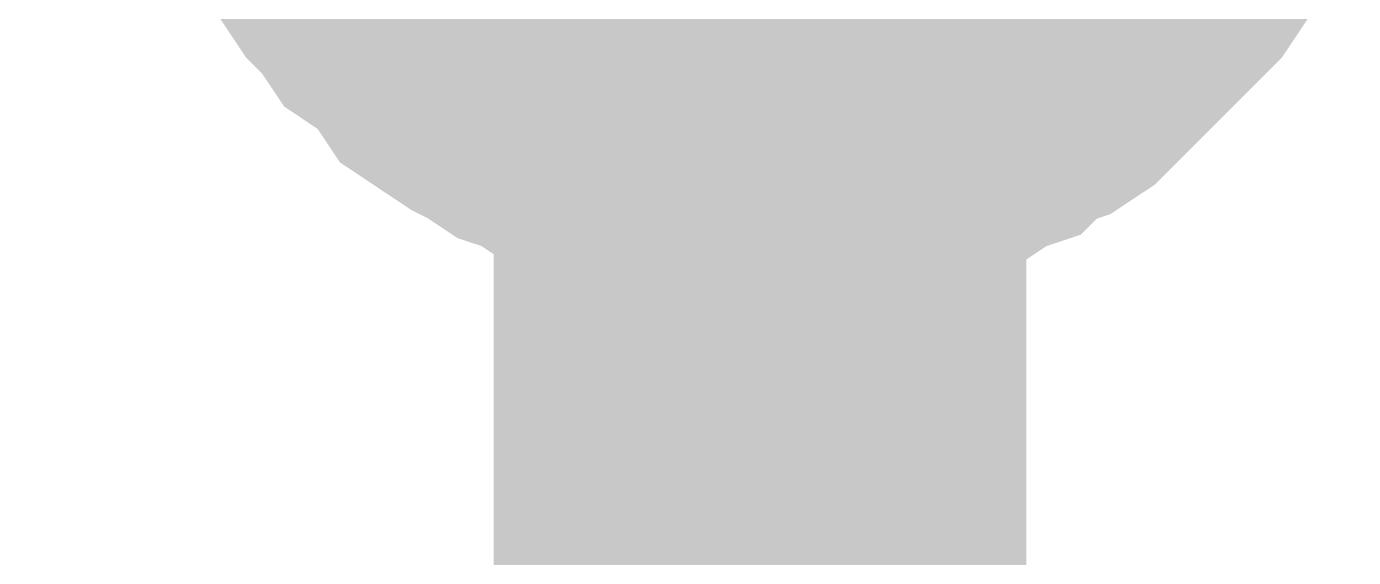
# Model space of a CAD drawing. Header units: inches. Extents: x 0 to 841, y 0 to 594.
# Drawn here: x 288.977 to 290.844, y 551.236 to 551.983 of the extents above; entities that cross this region are included whole.
import ezdxf

# ---------------------------------------------------------------- set-up
doc = ezdxf.new("R2010")
doc.units = ezdxf.units.IN
doc.layers.add('Sheet', color=255, linetype='Continuous')

msp = doc.modelspace()

# ---------------------------------------------------------------- linework, layer by layer
at = {"layer": 'Sheet'}
for points in [[(277.5111, 552.4955, 0.7493, 0.7493, 0), (290.0089, 552.4955, 0.7493, 0.7493, 0), (290.0089, 537.4927, 0.7493, 0.7493, 0)], [(290.0089, 551.7319, 0.2997, 0.2997, 0), (289.9752, 551.7319, 0.2997, 0.2997, 0), (289.9303, 551.7319, 0.2997, 0.2997, 0), (289.8966, 551.7431, 0.2997, 0.2997, 0), (289.8517, 551.7431, 0.2997, 0.2997, 0), (289.818, 551.7543, 0.2997, 0.2997, 0), (289.7843, 551.7655, 0.2997, 0.2997, 0), (289.7506, 551.7768, 0.2997, 0.2997, 0), (289.717, 551.788, 0.2997, 0.2997, 0), (289.6833, 551.8105, 0.2997, 0.2997, 0), (289.6496, 551.8217, 0.2997, 0.2997, 0), (289.6159, 551.8441, 0.2997, 0.2997, 0), (289.5934, 551.8554, 0.2997, 0.2997, 0), (289.5597, 551.8778, 0.2997, 0.2997, 0), (289.5261, 551.9003, 0.2997, 0.2997, 0), (289.5036, 551.934, 0.2997, 0.2997, 0), (289.4811, 551.9564, 0.2997, 0.2997, 0), (289.4475, 551.9789, 0.2997, 0.2997, 0), (289.425, 552.0126, 0.2997, 0.2997, 0), (289.4025, 552.0351, 0.2997, 0.2997, 0), (289.3801, 552.0687, 0.2997, 0.2997, 0), (289.3689, 552.1024, 0.2997, 0.2997, 0), (289.3464, 552.1249, 0.2997, 0.2997, 0), (289.3352, 552.1586, 0.2997, 0.2997, 0)], [(290.0089, 551.7319, 0.2997, 0.2997, 0), (289.9752, 551.7319, 0.2997, 0.2997, 0), (289.9303, 551.7319, 0.2997, 0.2997, 0), (289.8966, 551.7431, 0.2997, 0.2997, 0), (289.8517, 551.7431, 0.2997, 0.2997, 0), (289.818, 551.7543, 0.2997, 0.2997, 0), (289.7843, 551.7655, 0.2997, 0.2997, 0), (289.7506, 551.7768, 0.2997, 0.2997, 0), (289.717, 551.788, 0.2997, 0.2997, 0), (289.6833, 551.8105, 0.2997, 0.2997, 0), (289.6496, 551.8217, 0.2997, 0.2997, 0), (289.6159, 551.8441, 0.2997, 0.2997, 0), (289.5934, 551.8554, 0.2997, 0.2997, 0), (289.5597, 551.8778, 0.2997, 0.2997, 0), (289.5261, 551.9003, 0.2997, 0.2997, 0), (289.5036, 551.934, 0.2997, 0.2997, 0), (289.4811, 551.9564, 0.2997, 0.2997, 0), (289.4475, 551.9789, 0.2997, 0.2997, 0), (289.425, 552.0126, 0.2997, 0.2997, 0), (289.4025, 552.0351, 0.2997, 0.2997, 0), (289.3801, 552.0687, 0.2997, 0.2997, 0), (289.3689, 552.1024, 0.2997, 0.2997, 0), (289.3464, 552.1249, 0.2997, 0.2997, 0), (289.3352, 552.1586, 0.2997, 0.2997, 0)], [(290.0089, 551.7319, 0.2997, 0.2997, 0), (289.9752, 551.7319, 0.2997, 0.2997, 0), (289.9303, 551.7319, 0.2997, 0.2997, 0), (289.8966, 551.7431, 0.2997, 0.2997, 0), (289.8517, 551.7431, 0.2997, 0.2997, 0), (289.818, 551.7543, 0.2997, 0.2997, 0), (289.7843, 551.7655, 0.2997, 0.2997, 0), (289.7506, 551.7768, 0.2997, 0.2997, 0), (289.717, 551.788, 0.2997, 0.2997, 0), (289.6833, 551.8105, 0.2997, 0.2997, 0), (289.6496, 551.8217, 0.2997, 0.2997, 0), (289.6159, 551.8441, 0.2997, 0.2997, 0), (289.5934, 551.8554, 0.2997, 0.2997, 0), (289.5597, 551.8778, 0.2997, 0.2997, 0), (289.5261, 551.9003, 0.2997, 0.2997, 0), (289.5036, 551.934, 0.2997, 0.2997, 0), (289.4811, 551.9564, 0.2997, 0.2997, 0), (289.4475, 551.9789, 0.2997, 0.2997, 0), (289.425, 552.0126, 0.2997, 0.2997, 0), (289.4025, 552.0351, 0.2997, 0.2997, 0), (289.3801, 552.0687, 0.2997, 0.2997, 0), (289.3689, 552.1024, 0.2997, 0.2997, 0), (289.3464, 552.1249, 0.2997, 0.2997, 0), (289.3352, 552.1586, 0.2997, 0.2997, 0)], [(290.0089, 551.7319, 0.2997, 0.2997, 0), (289.9752, 551.7319, 0.2997, 0.2997, 0), (289.9303, 551.7319, 0.2997, 0.2997, 0), (289.8966, 551.7431, 0.2997, 0.2997, 0), (289.8517, 551.7431, 0.2997, 0.2997, 0), (289.818, 551.7543, 0.2997, 0.2997, 0), (289.7843, 551.7655, 0.2997, 0.2997, 0), (289.7506, 551.7768, 0.2997, 0.2997, 0), (289.717, 551.788, 0.2997, 0.2997, 0), (289.6833, 551.8105, 0.2997, 0.2997, 0), (289.6496, 551.8217, 0.2997, 0.2997, 0), (289.6159, 551.8441, 0.2997, 0.2997, 0), (289.5934, 551.8554, 0.2997, 0.2997, 0), (289.5597, 551.8778, 0.2997, 0.2997, 0), (289.5261, 551.9003, 0.2997, 0.2997, 0), (289.5036, 551.934, 0.2997, 0.2997, 0), (289.4811, 551.9564, 0.2997, 0.2997, 0), (289.4475, 551.9789, 0.2997, 0.2997, 0), (289.425, 552.0126, 0.2997, 0.2997, 0), (289.4025, 552.0351, 0.2997, 0.2997, 0), (289.3801, 552.0687, 0.2997, 0.2997, 0), (289.3689, 552.1024, 0.2997, 0.2997, 0), (289.3464, 552.1249, 0.2997, 0.2997, 0), (289.3352, 552.1586, 0.2997, 0.2997, 0)], [(290.6939, 552.1586, 0.2997, 0.2997, 0), (290.6826, 552.1249, 0.2997, 0.2997, 0), (290.6602, 552.1024, 0.2997, 0.2997, 0), (290.649, 552.0687, 0.2997, 0.2997, 0), (290.6265, 552.0351, 0.2997, 0.2997, 0), (290.604, 552.0126, 0.2997, 0.2997, 0), (290.5704, 551.9789, 0.2997, 0.2997, 0), (290.5479, 551.9564, 0.2997, 0.2997, 0), (290.5254, 551.934, 0.2997, 0.2997, 0), (290.4917, 551.9003, 0.2997, 0.2997, 0), (290.4693, 551.8778, 0.2997, 0.2997, 0), (290.4356, 551.8554, 0.2997, 0.2997, 0), (290.4019, 551.8441, 0.2997, 0.2997, 0), (290.3795, 551.8217, 0.2997, 0.2997, 0), (290.3458, 551.8105, 0.2997, 0.2997, 0), (290.3121, 551.788, 0.2997, 0.2997, 0), (290.2784, 551.7768, 0.2997, 0.2997, 0), (290.2335, 551.7655, 0.2997, 0.2997, 0), (290.1998, 551.7543, 0.2997, 0.2997, 0), (290.1661, 551.7431, 0.2997, 0.2997, 0), (290.1212, 551.7431, 0.2997, 0.2997, 0), (290.0875, 551.7319, 0.2997, 0.2997, 0), (290.0538, 551.7319, 0.2997, 0.2997, 0), (290.0089, 551.7319, 0.2997, 0.2997, 0)], [(290.6939, 552.1586, 0.2997, 0.2997, 0), (290.6826, 552.1249, 0.2997, 0.2997, 0), (290.6602, 552.1024, 0.2997, 0.2997, 0), (290.649, 552.0687, 0.2997, 0.2997, 0), (290.6265, 552.0351, 0.2997, 0.2997, 0), (290.604, 552.0126, 0.2997, 0.2997, 0), (290.5704, 551.9789, 0.2997, 0.2997, 0), (290.5479, 551.9564, 0.2997, 0.2997, 0), (290.5254, 551.934, 0.2997, 0.2997, 0), (290.4917, 551.9003, 0.2997, 0.2997, 0), (290.4693, 551.8778, 0.2997, 0.2997, 0), (290.4356, 551.8554, 0.2997, 0.2997, 0), (290.4019, 551.8441, 0.2997, 0.2997, 0), (290.3795, 551.8217, 0.2997, 0.2997, 0), (290.3458, 551.8105, 0.2997, 0.2997, 0), (290.3121, 551.788, 0.2997, 0.2997, 0), (290.2784, 551.7768, 0.2997, 0.2997, 0), (290.2335, 551.7655, 0.2997, 0.2997, 0), (290.1998, 551.7543, 0.2997, 0.2997, 0), (290.1661, 551.7431, 0.2997, 0.2997, 0), (290.1212, 551.7431, 0.2997, 0.2997, 0), (290.0875, 551.7319, 0.2997, 0.2997, 0), (290.0538, 551.7319, 0.2997, 0.2997, 0), (290.0089, 551.7319, 0.2997, 0.2997, 0)], [(290.6939, 552.1586, 0.2997, 0.2997, 0), (290.6826, 552.1249, 0.2997, 0.2997, 0), (290.6602, 552.1024, 0.2997, 0.2997, 0), (290.649, 552.0687, 0.2997, 0.2997, 0), (290.6265, 552.0351, 0.2997, 0.2997, 0), (290.604, 552.0126, 0.2997, 0.2997, 0), (290.5704, 551.9789, 0.2997, 0.2997, 0), (290.5479, 551.9564, 0.2997, 0.2997, 0), (290.5254, 551.934, 0.2997, 0.2997, 0), (290.4917, 551.9003, 0.2997, 0.2997, 0), (290.4693, 551.8778, 0.2997, 0.2997, 0), (290.4356, 551.8554, 0.2997, 0.2997, 0), (290.4019, 551.8441, 0.2997, 0.2997, 0), (290.3795, 551.8217, 0.2997, 0.2997, 0), (290.3458, 551.8105, 0.2997, 0.2997, 0), (290.3121, 551.788, 0.2997, 0.2997, 0), (290.2784, 551.7768, 0.2997, 0.2997, 0), (290.2335, 551.7655, 0.2997, 0.2997, 0), (290.1998, 551.7543, 0.2997, 0.2997, 0), (290.1661, 551.7431, 0.2997, 0.2997, 0), (290.1212, 551.7431, 0.2997, 0.2997, 0), (290.0875, 551.7319, 0.2997, 0.2997, 0), (290.0538, 551.7319, 0.2997, 0.2997, 0), (290.0089, 551.7319, 0.2997, 0.2997, 0)], [(290.6939, 552.1586, 0.2997, 0.2997, 0), (290.6826, 552.1249, 0.2997, 0.2997, 0), (290.6602, 552.1024, 0.2997, 0.2997, 0), (290.649, 552.0687, 0.2997, 0.2997, 0), (290.6265, 552.0351, 0.2997, 0.2997, 0), (290.604, 552.0126, 0.2997, 0.2997, 0), (290.5704, 551.9789, 0.2997, 0.2997, 0), (290.5479, 551.9564, 0.2997, 0.2997, 0), (290.5254, 551.934, 0.2997, 0.2997, 0), (290.4917, 551.9003, 0.2997, 0.2997, 0), (290.4693, 551.8778, 0.2997, 0.2997, 0), (290.4356, 551.8554, 0.2997, 0.2997, 0), (290.4019, 551.8441, 0.2997, 0.2997, 0), (290.3795, 551.8217, 0.2997, 0.2997, 0), (290.3458, 551.8105, 0.2997, 0.2997, 0), (290.3121, 551.788, 0.2997, 0.2997, 0), (290.2784, 551.7768, 0.2997, 0.2997, 0), (290.2335, 551.7655, 0.2997, 0.2997, 0), (290.1998, 551.7543, 0.2997, 0.2997, 0), (290.1661, 551.7431, 0.2997, 0.2997, 0), (290.1212, 551.7431, 0.2997, 0.2997, 0), (290.0875, 551.7319, 0.2997, 0.2997, 0), (290.0538, 551.7319, 0.2997, 0.2997, 0), (290.0089, 551.7319, 0.2997, 0.2997, 0)], [(290.0089, 551.9901, 0.2997, 0.2997, 0), (289.9864, 551.9901, 0.2997, 0.2997, 0), (289.9528, 551.9901, 0.2997, 0.2997, 0), (289.9303, 552.0014, 0.2997, 0.2997, 0), (289.9078, 552.0014, 0.2997, 0.2997, 0), (289.8854, 552.0014, 0.2997, 0.2997, 0), (289.8629, 552.0126, 0.2997, 0.2997, 0), (289.8292, 552.0238, 0.2997, 0.2997, 0), (289.8068, 552.0351, 0.2997, 0.2997, 0), (289.7843, 552.0351, 0.2997, 0.2997, 0), (289.7619, 552.0463, 0.2997, 0.2997, 0), (289.7506, 552.0575, 0.2997, 0.2997, 0), (289.7282, 552.08, 0.2997, 0.2997, 0), (289.7057, 552.0912, 0.2997, 0.2997, 0), (289.6833, 552.1024, 0.2997, 0.2997, 0), (289.672, 552.1249, 0.2997, 0.2997, 0), (289.6496, 552.1361, 0.2997, 0.2997, 0)], [(290.0089, 551.9901, 0.2997, 0.2997, 0), (289.9864, 551.9901, 0.2997, 0.2997, 0), (289.9528, 551.9901, 0.2997, 0.2997, 0), (289.9303, 552.0014, 0.2997, 0.2997, 0), (289.9078, 552.0014, 0.2997, 0.2997, 0), (289.8854, 552.0014, 0.2997, 0.2997, 0), (289.8629, 552.0126, 0.2997, 0.2997, 0), (289.8292, 552.0238, 0.2997, 0.2997, 0), (289.8068, 552.0351, 0.2997, 0.2997, 0), (289.7843, 552.0351, 0.2997, 0.2997, 0), (289.7619, 552.0463, 0.2997, 0.2997, 0), (289.7506, 552.0575, 0.2997, 0.2997, 0), (289.7282, 552.08, 0.2997, 0.2997, 0), (289.7057, 552.0912, 0.2997, 0.2997, 0), (289.6833, 552.1024, 0.2997, 0.2997, 0), (289.672, 552.1249, 0.2997, 0.2997, 0), (289.6496, 552.1361, 0.2997, 0.2997, 0)], [(290.0089, 551.9901, 0.2997, 0.2997, 0), (289.9864, 551.9901, 0.2997, 0.2997, 0), (289.9528, 551.9901, 0.2997, 0.2997, 0), (289.9303, 552.0014, 0.2997, 0.2997, 0), (289.9078, 552.0014, 0.2997, 0.2997, 0), (289.8854, 552.0014, 0.2997, 0.2997, 0), (289.8629, 552.0126, 0.2997, 0.2997, 0), (289.8292, 552.0238, 0.2997, 0.2997, 0), (289.8068, 552.0351, 0.2997, 0.2997, 0), (289.7843, 552.0351, 0.2997, 0.2997, 0), (289.7619, 552.0463, 0.2997, 0.2997, 0), (289.7506, 552.0575, 0.2997, 0.2997, 0), (289.7282, 552.08, 0.2997, 0.2997, 0), (289.7057, 552.0912, 0.2997, 0.2997, 0), (289.6833, 552.1024, 0.2997, 0.2997, 0), (289.672, 552.1249, 0.2997, 0.2997, 0), (289.6496, 552.1361, 0.2997, 0.2997, 0)], [(290.3682, 552.1361, 0.2997, 0.2997, 0), (290.357, 552.1249, 0.2997, 0.2997, 0), (290.3345, 552.1024, 0.2997, 0.2997, 0), (290.3121, 552.0912, 0.2997, 0.2997, 0), (290.3009, 552.08, 0.2997, 0.2997, 0), (290.2784, 552.0575, 0.2997, 0.2997, 0), (290.2559, 552.0463, 0.2997, 0.2997, 0), (290.2335, 552.0351, 0.2997, 0.2997, 0), (290.211, 552.0351, 0.2997, 0.2997, 0), (290.1886, 552.0238, 0.2997, 0.2997, 0), (290.1661, 552.0126, 0.2997, 0.2997, 0), (290.1324, 552.0014, 0.2997, 0.2997, 0), (290.11, 552.0014, 0.2997, 0.2997, 0), (290.0875, 552.0014, 0.2997, 0.2997, 0), (290.0651, 551.9901, 0.2997, 0.2997, 0), (290.0314, 551.9901, 0.2997, 0.2997, 0), (290.0089, 551.9901, 0.2997, 0.2997, 0)], [(290.3682, 552.1361, 0.2997, 0.2997, 0), (290.357, 552.1249, 0.2997, 0.2997, 0), (290.3345, 552.1024, 0.2997, 0.2997, 0), (290.3121, 552.0912, 0.2997, 0.2997, 0), (290.3009, 552.08, 0.2997, 0.2997, 0), (290.2784, 552.0575, 0.2997, 0.2997, 0), (290.2559, 552.0463, 0.2997, 0.2997, 0), (290.2335, 552.0351, 0.2997, 0.2997, 0), (290.211, 552.0351, 0.2997, 0.2997, 0), (290.1886, 552.0238, 0.2997, 0.2997, 0), (290.1661, 552.0126, 0.2997, 0.2997, 0), (290.1324, 552.0014, 0.2997, 0.2997, 0), (290.11, 552.0014, 0.2997, 0.2997, 0), (290.0875, 552.0014, 0.2997, 0.2997, 0), (290.0651, 551.9901, 0.2997, 0.2997, 0), (290.0314, 551.9901, 0.2997, 0.2997, 0), (290.0089, 551.9901, 0.2997, 0.2997, 0)], [(290.3682, 552.1361, 0.2997, 0.2997, 0), (290.357, 552.1249, 0.2997, 0.2997, 0), (290.3345, 552.1024, 0.2997, 0.2997, 0), (290.3121, 552.0912, 0.2997, 0.2997, 0), (290.3009, 552.08, 0.2997, 0.2997, 0), (290.2784, 552.0575, 0.2997, 0.2997, 0), (290.2559, 552.0463, 0.2997, 0.2997, 0), (290.2335, 552.0351, 0.2997, 0.2997, 0), (290.211, 552.0351, 0.2997, 0.2997, 0), (290.1886, 552.0238, 0.2997, 0.2997, 0), (290.1661, 552.0126, 0.2997, 0.2997, 0), (290.1324, 552.0014, 0.2997, 0.2997, 0), (290.11, 552.0014, 0.2997, 0.2997, 0), (290.0875, 552.0014, 0.2997, 0.2997, 0), (290.0651, 551.9901, 0.2997, 0.2997, 0), (290.0314, 551.9901, 0.2997, 0.2997, 0), (290.0089, 551.9901, 0.2997, 0.2997, 0)], [(290.0089, 551.7319, 0.0991, 0.0991, 0), (289.9752, 551.7319, 0.0991, 0.0991, 0), (289.9303, 551.7319, 0.0991, 0.0991, 0), (289.8966, 551.7431, 0.0991, 0.0991, 0), (289.8517, 551.7431, 0.0991, 0.0991, 0), (289.818, 551.7543, 0.0991, 0.0991, 0), (289.7843, 551.7655, 0.0991, 0.0991, 0), (289.7506, 551.7768, 0.0991, 0.0991, 0), (289.717, 551.788, 0.0991, 0.0991, 0), (289.6833, 551.8105, 0.0991, 0.0991, 0), (289.6496, 551.8217, 0.0991, 0.0991, 0), (289.6159, 551.8441, 0.0991, 0.0991, 0), (289.5934, 551.8554, 0.0991, 0.0991, 0), (289.5597, 551.8778, 0.0991, 0.0991, 0), (289.5261, 551.9003, 0.0991, 0.0991, 0), (289.5036, 551.934, 0.0991, 0.0991, 0), (289.4811, 551.9564, 0.0991, 0.0991, 0), (289.4475, 551.9789, 0.0991, 0.0991, 0), (289.425, 552.0126, 0.0991, 0.0991, 0), (289.4025, 552.0351, 0.0991, 0.0991, 0)], [(290.0089, 551.7319, 0.0991, 0.0991, 0), (289.9752, 551.7319, 0.0991, 0.0991, 0), (289.9303, 551.7319, 0.0991, 0.0991, 0), (289.8966, 551.7431, 0.0991, 0.0991, 0), (289.8517, 551.7431, 0.0991, 0.0991, 0), (289.818, 551.7543, 0.0991, 0.0991, 0), (289.7843, 551.7655, 0.0991, 0.0991, 0), (289.7506, 551.7768, 0.0991, 0.0991, 0), (289.717, 551.788, 0.0991, 0.0991, 0), (289.6833, 551.8105, 0.0991, 0.0991, 0), (289.6496, 551.8217, 0.0991, 0.0991, 0), (289.6159, 551.8441, 0.0991, 0.0991, 0), (289.5934, 551.8554, 0.0991, 0.0991, 0), (289.5597, 551.8778, 0.0991, 0.0991, 0), (289.5261, 551.9003, 0.0991, 0.0991, 0), (289.5036, 551.934, 0.0991, 0.0991, 0), (289.4811, 551.9564, 0.0991, 0.0991, 0), (289.4475, 551.9789, 0.0991, 0.0991, 0), (289.425, 552.0126, 0.0991, 0.0991, 0), (289.4025, 552.0351, 0.0991, 0.0991, 0)], [(290.0089, 551.7319, 0.0991, 0.0991, 0), (289.9752, 551.7319, 0.0991, 0.0991, 0), (289.9303, 551.7319, 0.0991, 0.0991, 0), (289.8966, 551.7431, 0.0991, 0.0991, 0), (289.8517, 551.7431, 0.0991, 0.0991, 0), (289.818, 551.7543, 0.0991, 0.0991, 0), (289.7843, 551.7655, 0.0991, 0.0991, 0), (289.7506, 551.7768, 0.0991, 0.0991, 0), (289.717, 551.788, 0.0991, 0.0991, 0), (289.6833, 551.8105, 0.0991, 0.0991, 0), (289.6496, 551.8217, 0.0991, 0.0991, 0), (289.6159, 551.8441, 0.0991, 0.0991, 0), (289.5934, 551.8554, 0.0991, 0.0991, 0), (289.5597, 551.8778, 0.0991, 0.0991, 0), (289.5261, 551.9003, 0.0991, 0.0991, 0), (289.5036, 551.934, 0.0991, 0.0991, 0), (289.4811, 551.9564, 0.0991, 0.0991, 0), (289.4475, 551.9789, 0.0991, 0.0991, 0), (289.425, 552.0126, 0.0991, 0.0991, 0), (289.4025, 552.0351, 0.0991, 0.0991, 0)], [(290.0089, 551.7319, 0.0991, 0.0991, 0), (289.9752, 551.7319, 0.0991, 0.0991, 0), (289.9303, 551.7319, 0.0991, 0.0991, 0), (289.8966, 551.7431, 0.0991, 0.0991, 0), (289.8517, 551.7431, 0.0991, 0.0991, 0), (289.818, 551.7543, 0.0991, 0.0991, 0), (289.7843, 551.7655, 0.0991, 0.0991, 0), (289.7506, 551.7768, 0.0991, 0.0991, 0), (289.717, 551.788, 0.0991, 0.0991, 0), (289.6833, 551.8105, 0.0991, 0.0991, 0), (289.6496, 551.8217, 0.0991, 0.0991, 0), (289.6159, 551.8441, 0.0991, 0.0991, 0), (289.5934, 551.8554, 0.0991, 0.0991, 0), (289.5597, 551.8778, 0.0991, 0.0991, 0), (289.5261, 551.9003, 0.0991, 0.0991, 0), (289.5036, 551.934, 0.0991, 0.0991, 0), (289.4811, 551.9564, 0.0991, 0.0991, 0), (289.4475, 551.9789, 0.0991, 0.0991, 0), (289.425, 552.0126, 0.0991, 0.0991, 0), (289.4025, 552.0351, 0.0991, 0.0991, 0)], [(290.0089, 551.9901, 0.0991, 0.0991, 0), (289.9864, 551.9901, 0.0991, 0.0991, 0), (289.9528, 551.9901, 0.0991, 0.0991, 0), (289.9303, 552.0014, 0.0991, 0.0991, 0), (289.9078, 552.0014, 0.0991, 0.0991, 0), (289.8854, 552.0014, 0.0991, 0.0991, 0), (289.8629, 552.0126, 0.0991, 0.0991, 0), (289.8292, 552.0238, 0.0991, 0.0991, 0), (289.8068, 552.0351, 0.0991, 0.0991, 0)], [(290.0089, 551.9901, 0.0991, 0.0991, 0), (289.9864, 551.9901, 0.0991, 0.0991, 0), (289.9528, 551.9901, 0.0991, 0.0991, 0), (289.9303, 552.0014, 0.0991, 0.0991, 0), (289.9078, 552.0014, 0.0991, 0.0991, 0), (289.8854, 552.0014, 0.0991, 0.0991, 0), (289.8629, 552.0126, 0.0991, 0.0991, 0), (289.8292, 552.0238, 0.0991, 0.0991, 0), (289.8068, 552.0351, 0.0991, 0.0991, 0)], [(290.0089, 551.9901, 0.0991, 0.0991, 0), (289.9864, 551.9901, 0.0991, 0.0991, 0), (289.9528, 551.9901, 0.0991, 0.0991, 0), (289.9303, 552.0014, 0.0991, 0.0991, 0), (289.9078, 552.0014, 0.0991, 0.0991, 0), (289.8854, 552.0014, 0.0991, 0.0991, 0), (289.8629, 552.0126, 0.0991, 0.0991, 0), (289.8292, 552.0238, 0.0991, 0.0991, 0), (289.8068, 552.0351, 0.0991, 0.0991, 0)], [(290.6265, 552.0351, 0.0991, 0.0991, 0), (290.604, 552.0126, 0.0991, 0.0991, 0), (290.5704, 551.9789, 0.0991, 0.0991, 0), (290.5479, 551.9564, 0.0991, 0.0991, 0), (290.5254, 551.934, 0.0991, 0.0991, 0), (290.4917, 551.9003, 0.0991, 0.0991, 0), (290.4693, 551.8778, 0.0991, 0.0991, 0), (290.4356, 551.8554, 0.0991, 0.0991, 0), (290.4019, 551.8441, 0.0991, 0.0991, 0), (290.3795, 551.8217, 0.0991, 0.0991, 0), (290.3458, 551.8105, 0.0991, 0.0991, 0), (290.3121, 551.788, 0.0991, 0.0991, 0), (290.2784, 551.7768, 0.0991, 0.0991, 0), (290.2335, 551.7655, 0.0991, 0.0991, 0), (290.1998, 551.7543, 0.0991, 0.0991, 0), (290.1661, 551.7431, 0.0991, 0.0991, 0), (290.1212, 551.7431, 0.0991, 0.0991, 0), (290.0875, 551.7319, 0.0991, 0.0991, 0), (290.0538, 551.7319, 0.0991, 0.0991, 0), (290.0089, 551.7319, 0.0991, 0.0991, 0)], [(290.6265, 552.0351, 0.0991, 0.0991, 0), (290.604, 552.0126, 0.0991, 0.0991, 0), (290.5704, 551.9789, 0.0991, 0.0991, 0), (290.5479, 551.9564, 0.0991, 0.0991, 0), (290.5254, 551.934, 0.0991, 0.0991, 0), (290.4917, 551.9003, 0.0991, 0.0991, 0), (290.4693, 551.8778, 0.0991, 0.0991, 0), (290.4356, 551.8554, 0.0991, 0.0991, 0), (290.4019, 551.8441, 0.0991, 0.0991, 0), (290.3795, 551.8217, 0.0991, 0.0991, 0), (290.3458, 551.8105, 0.0991, 0.0991, 0), (290.3121, 551.788, 0.0991, 0.0991, 0), (290.2784, 551.7768, 0.0991, 0.0991, 0), (290.2335, 551.7655, 0.0991, 0.0991, 0), (290.1998, 551.7543, 0.0991, 0.0991, 0), (290.1661, 551.7431, 0.0991, 0.0991, 0), (290.1212, 551.7431, 0.0991, 0.0991, 0), (290.0875, 551.7319, 0.0991, 0.0991, 0), (290.0538, 551.7319, 0.0991, 0.0991, 0), (290.0089, 551.7319, 0.0991, 0.0991, 0)], [(290.6265, 552.0351, 0.0991, 0.0991, 0), (290.604, 552.0126, 0.0991, 0.0991, 0), (290.5704, 551.9789, 0.0991, 0.0991, 0), (290.5479, 551.9564, 0.0991, 0.0991, 0), (290.5254, 551.934, 0.0991, 0.0991, 0), (290.4917, 551.9003, 0.0991, 0.0991, 0), (290.4693, 551.8778, 0.0991, 0.0991, 0), (290.4356, 551.8554, 0.0991, 0.0991, 0), (290.4019, 551.8441, 0.0991, 0.0991, 0), (290.3795, 551.8217, 0.0991, 0.0991, 0), (290.3458, 551.8105, 0.0991, 0.0991, 0), (290.3121, 551.788, 0.0991, 0.0991, 0), (290.2784, 551.7768, 0.0991, 0.0991, 0), (290.2335, 551.7655, 0.0991, 0.0991, 0), (290.1998, 551.7543, 0.0991, 0.0991, 0), (290.1661, 551.7431, 0.0991, 0.0991, 0), (290.1212, 551.7431, 0.0991, 0.0991, 0), (290.0875, 551.7319, 0.0991, 0.0991, 0), (290.0538, 551.7319, 0.0991, 0.0991, 0), (290.0089, 551.7319, 0.0991, 0.0991, 0)], [(290.6265, 552.0351, 0.0991, 0.0991, 0), (290.604, 552.0126, 0.0991, 0.0991, 0), (290.5704, 551.9789, 0.0991, 0.0991, 0), (290.5479, 551.9564, 0.0991, 0.0991, 0), (290.5254, 551.934, 0.0991, 0.0991, 0), (290.4917, 551.9003, 0.0991, 0.0991, 0), (290.4693, 551.8778, 0.0991, 0.0991, 0), (290.4356, 551.8554, 0.0991, 0.0991, 0), (290.4019, 551.8441, 0.0991, 0.0991, 0), (290.3795, 551.8217, 0.0991, 0.0991, 0), (290.3458, 551.8105, 0.0991, 0.0991, 0), (290.3121, 551.788, 0.0991, 0.0991, 0), (290.2784, 551.7768, 0.0991, 0.0991, 0), (290.2335, 551.7655, 0.0991, 0.0991, 0), (290.1998, 551.7543, 0.0991, 0.0991, 0), (290.1661, 551.7431, 0.0991, 0.0991, 0), (290.1212, 551.7431, 0.0991, 0.0991, 0), (290.0875, 551.7319, 0.0991, 0.0991, 0), (290.0538, 551.7319, 0.0991, 0.0991, 0), (290.0089, 551.7319, 0.0991, 0.0991, 0)], [(290.211, 552.0351, 0.0991, 0.0991, 0), (290.1886, 552.0238, 0.0991, 0.0991, 0), (290.1661, 552.0126, 0.0991, 0.0991, 0), (290.1324, 552.0014, 0.0991, 0.0991, 0), (290.11, 552.0014, 0.0991, 0.0991, 0), (290.0875, 552.0014, 0.0991, 0.0991, 0), (290.0651, 551.9901, 0.0991, 0.0991, 0), (290.0314, 551.9901, 0.0991, 0.0991, 0), (290.0089, 551.9901, 0.0991, 0.0991, 0)], [(290.211, 552.0351, 0.0991, 0.0991, 0), (290.1886, 552.0238, 0.0991, 0.0991, 0), (290.1661, 552.0126, 0.0991, 0.0991, 0), (290.1324, 552.0014, 0.0991, 0.0991, 0), (290.11, 552.0014, 0.0991, 0.0991, 0), (290.0875, 552.0014, 0.0991, 0.0991, 0), (290.0651, 551.9901, 0.0991, 0.0991, 0), (290.0314, 551.9901, 0.0991, 0.0991, 0), (290.0089, 551.9901, 0.0991, 0.0991, 0)], [(290.211, 552.0351, 0.0991, 0.0991, 0), (290.1886, 552.0238, 0.0991, 0.0991, 0), (290.1661, 552.0126, 0.0991, 0.0991, 0), (290.1324, 552.0014, 0.0991, 0.0991, 0), (290.11, 552.0014, 0.0991, 0.0991, 0), (290.0875, 552.0014, 0.0991, 0.0991, 0), (290.0651, 551.9901, 0.0991, 0.0991, 0), (290.0314, 551.9901, 0.0991, 0.0991, 0), (290.0089, 551.9901, 0.0991, 0.0991, 0)]]:
    msp.add_lwpolyline(points, format="xyseb", dxfattribs=at)

doc.saveas('drawing.dxf')
